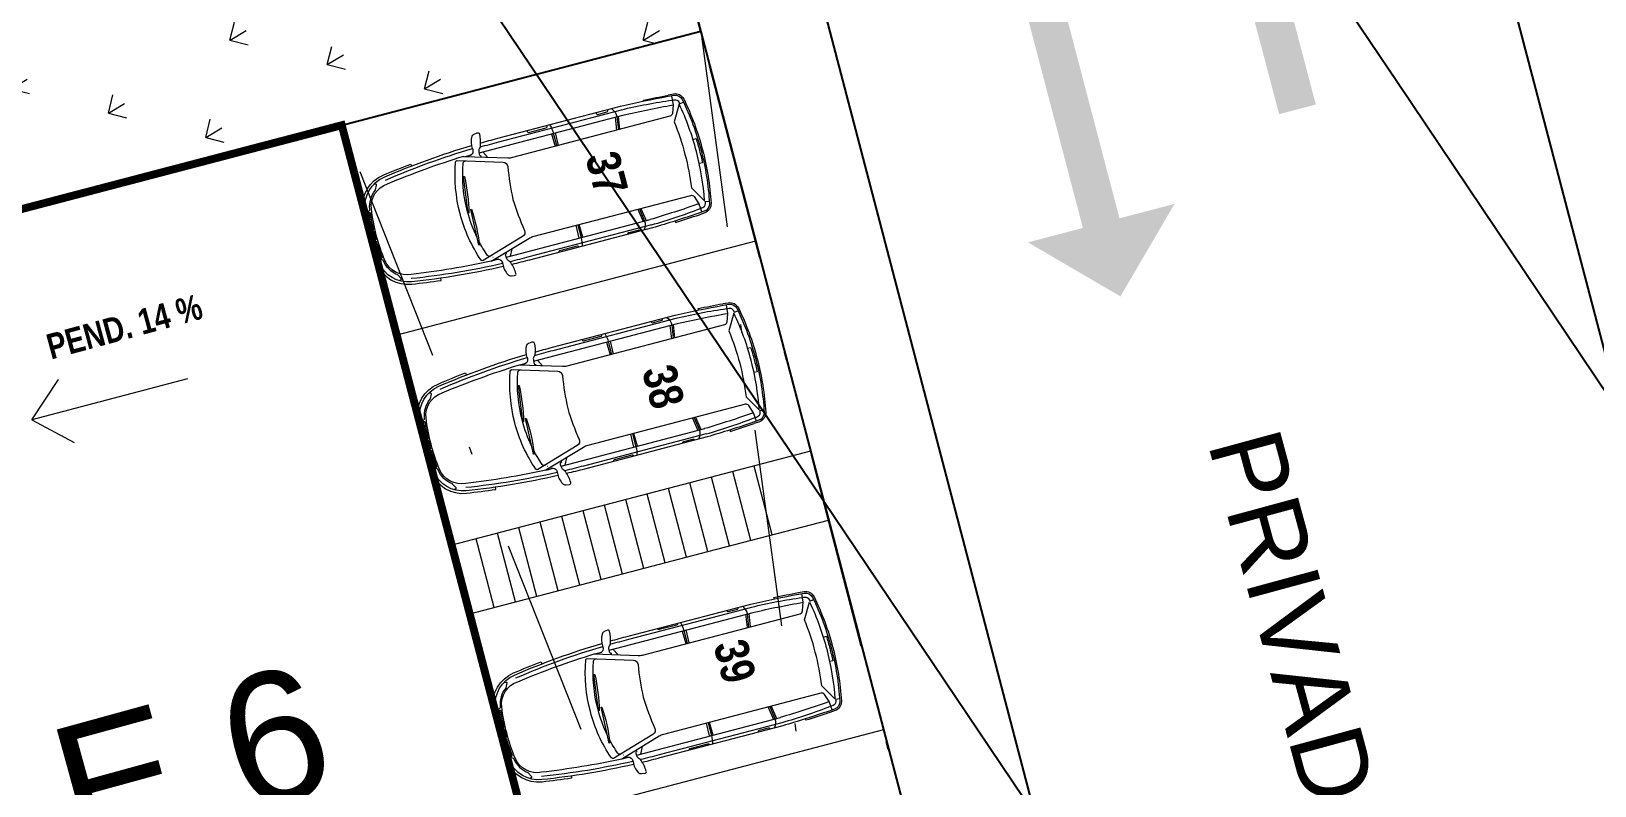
# Model space of a CAD drawing. Header units: metres. Extents: x -899 to -730, y -240 to 6.
# Drawn here: x -864.68 to -844.88, y -179.99 to -170.43 of the extents above; entities that cross this region are included whole.
import ezdxf

# ---------------------------------------------------------------- set-up
doc = ezdxf.new("R2010")
doc.units = ezdxf.units.M
doc.header["$LTSCALE"] = 5
doc.header["$MEASUREMENT"] = 0
doc.linetypes.add('DASHDOT', pattern=[1, 0.5, -0.25, 0, -0.25])
doc.linetypes.add('HIDDEN', pattern=[0.375, 0.25, -0.125])
doc.layers.get('0').update_dxf_attribs({"color": 30})
for name, color, linetype, lineweight in [('A-ANNO-TEXT', 3, 'Continuous', 18), ('A-AREA-PATT', 8, 'Continuous', 18), ('A-FLOR-OVHD', 3, 'HIDDEN', 18), ('U-ANNO-NOTE', 7, 'Continuous', 35), ('U-PARK-MNR', 255, 'Continuous', 13)]:
    doc.layers.add(name, color=color, linetype=linetype, lineweight=lineweight)
doc.layers.add('U-ANNO-DIMS', color=210, linetype='Continuous', lineweight=18, plot=False)
for name, color, linetype in [('U-BLDG', 7, 'Continuous'), ('U-GREN', 60, 'Continuous'), ('U-STRT', 4, 'Continuous'), ('U-TOPO-CURV', 8, 'Continuous')]:
    doc.layers.add(name, color=color, linetype=linetype)
doc.styles.add('E-ARIAL', font='arial.ttf')
doc.styles.add('E-ROMANS', font='romans.shx', dxfattribs={"width": 0.8})
doc.dimstyles.new('E-0200_TICK_24', dxfattribs={"dimscale": 0.001, "dimtxt": 480, "dimasz": 480, "dimexe": 240, "dimexo": 120, "dimgap": 240, "dimtad": 0, "dimzin": 0, "dimdsep": 46, "dimtxsty": 'E-ROMANS', "dimblk": 'OBLIQUE', "dimcen": 240, "dimclrd": 256, "dimclre": 256, "dimclrt": 256, "dimadec": 0, "dimazin": 0, "dimtfac": 1, "dimtmove": 1, "dimatfit": 3, "dimldrblk": 'OPEN90', "dimfxl": 1, "dimtfill": 1, "dimtolj": 1, "dimtzin": 0, "dimlwd": -1, "dimarcsym": 0})

# ---------------------------------------------------------------- blocks, each defined once
blk = doc.blocks.new('_Oblique')
at = {"color": 0, "linetype": 'ByBlock', "lineweight": -2}
blk.add_line((-0.5, -0.5), (0.5, 0.5), dxfattribs=at)
blk = doc.blocks.new('*D375')
at = {"layer": 'U-ANNO-DIMS', "linetype": 'DASHDOT', "lineweight": -2, "transparency": 16777216}
for p, q in [((-841.214, -180.102), (-845.255, -164.664)), ((-852.873, -183.154), (-856.915, -167.717))]:
    blk.add_line(p, q, dxfattribs=at)
at = {"layer": 'U-ANNO-DIMS', "transparency": 16777216}
for p, q in [((-845.195, -164.897), (-850.076, -166.174)), ((-856.854, -167.949), (-851.973, -166.671))]:
    blk.add_line(p, q, dxfattribs=at)
at = {"layer": 'U-ANNO-DIMS', "linetype": 'DASHDOT', "transparency": 16777216, "xscale": 0.48, "yscale": 0.48, "zscale": 0.48}
for p, rotation in [((-845.195, -164.897), 14.67112543496357), ((-856.854, -167.949), 194.6711254349636)]:
    blk.add_blockref('_Oblique', p, dxfattribs=dict(at, rotation=rotation))
at = {"layer": 'U-ANNO-DIMS', "linetype": 'DASHDOT', "transparency": 16777216, "insert": (-851.024, -166.423), "char_height": 0.48, "attachment_point": 5, "rotation": 14.6711, "style": 'E-ROMANS', "bg_fill": 3, "box_fill_scale": 1.25, "bg_fill_color": 256, "bg_fill_true_color": 13158600, "bg_fill_transparency": 0}
blk.add_mtext('\\A1;12.00', dxfattribs=at)
blk = doc.blocks.new('_Open90')
at = {"color": 0, "linetype": 'ByBlock', "lineweight": -2}
for p, q in [((-0.5, 0.5), (0, 0)), ((0, 0), (-1, 0)), ((0, 0), (-0.5, -0.5))]:
    blk.add_line(p, q, dxfattribs=at)

msp = doc.modelspace()

# ---------------------------------------------------------------- linework, layer by layer
at = {"layer": 'A-ANNO-TEXT', "linetype": 'DASHDOT'}
for p, q in [((-862.705, -174.835, -97), (-864.677, -175.354, -97)), ((-864.677, -175.354, -97), (-864.338, -174.843, -97)), ((-864.677, -175.354, -97), (-864.14, -175.641, -97))]:
    msp.add_line(p, q, dxfattribs=at)
at = {"layer": 'U-PARK-MNR', "elevation": 8.83}
for points in [[(-859.012, -171.969), (-857.19, -171.492)], [(-857.267, -171.685), (-857.285, -171.517)], [(-857.227, -171.675), (-857.246, -171.507)], [(-858.094, -171.729), (-858.047, -171.889)], [(-858.047, -171.716), (-858.01, -171.879)], [(-858.9, -172.029), (-858.964, -171.956)], [(-857.743, -173.051), (-857.78, -172.888)], [(-857.696, -173.039), (-857.743, -172.878)], [(-858.597, -173.185), (-858.618, -173.28)], [(-857.398, -174.368), (-857.351, -174.529)], [(-857.351, -174.356), (-857.314, -174.519)], [(-858.209, -174.67), (-858.273, -174.597)], [(-857.904, -175.833), (-857.925, -175.928)], [(-858.164, -175.991), (-858.067, -175.965)], [(-857.195, -177.306), (-857.423, -176.435)], [(-858.008, -177.518), (-858.236, -176.648)], [(-857.737, -177.447), (-857.965, -176.577)], [(-857.466, -177.377), (-857.694, -176.506)], [(-858.821, -177.731), (-859.049, -176.86)], [(-858.55, -177.66), (-858.778, -176.79)], [(-858.279, -177.589), (-858.507, -176.719)], [(-859.091, -177.802), (-859.319, -176.931)], [(-857.251, -178.33), (-857.315, -178.257)]]:
    msp.add_lwpolyline(points, dxfattribs=at)
for points in [[(-858.999, -171.896, -0.004782), (-858.763, -171.832), (-857.207, -171.424)], [(-857.528, -171.467), (-857.527, -171.472, 0.414214), (-857.509, -171.483), (-857.393, -171.452, 0.414214), (-857.382, -171.434), (-857.383, -171.429)], [(-857.33, -171.415, -0.193782), (-857.266, -171.512), (-857.247, -171.68)], [(-860.198, -172.316, -0.030527), (-859.095, -171.916, -0.148415), (-859.102, -171.768, -0.230944), (-859.074, -171.734), (-859.034, -171.717, -0.474401), (-859.007, -171.731, -0.077882), (-858.998, -171.883)], [(-858.403, -171.696), (-858.402, -171.701, 0.414214), (-858.384, -171.712), (-858.162, -171.654, 0.414214), (-858.151, -171.635), (-858.153, -171.631)], [(-858.114, -171.62, -0.092017), (-858.071, -171.722), (-858.028, -171.884)], [(-858.705, -173.412, -0.030512), (-859.867, -173.604, -0.333012), (-860.28, -173.361, -0.035089), (-860.391, -173.034, -0.035089), (-860.455, -172.694, -0.333012), (-860.214, -172.279, -0.030512), (-859.106, -171.878)], [(-859.095, -171.916, -0.073812), (-859.089, -171.945), (-859.089, -171.953, -0.346455), (-859.125, -172.003, 0.000174), (-859.139, -172.008)], [(-858.998, -171.883, -0.179061), (-859.006, -171.91, 0.20076), (-859.015, -171.948), (-859.01, -171.987, 0.386037), (-858.979, -172.012)], [(-860.42, -173.041, -0.035089), (-860.485, -172.697, -0.333012), (-860.225, -172.252, -0.008677), (-859.878, -172.112), (-859.866, -172.143)], [(-860.314, -173.013, -0.035364), (-860.376, -172.682, -0.355184), (-860.172, -172.363, -0.024392), (-859.205, -172.012)], [(-859.253, -172.742, -0.081313), (-859.311, -172.088, -0.39897), (-859.29, -172.069), (-858.707, -172.089, -0.386285), (-858.649, -172.145, 0.028833), (-858.582, -172.56, 0.028833), (-858.437, -172.954, -0.386285), (-858.46, -173.032), (-858.959, -173.335, -0.39897), (-858.986, -173.329, -0.085834), (-859.253, -172.741)], [(-859.157, -172.717, -0.086771), (-859.212, -172.101, -0.399668), (-859.181, -172.073)], [(-859.162, -172.05, -0.000015), (-859.161, -172.05)], [(-860.448, -172.749), (-860.394, -172.695, -0.001094), (-860.396, -172.684, -0.204341), (-860.324, -172.444, 0.121962), (-860.322, -172.439), (-860.31, -172.379, 0.526865), (-860.321, -172.367), (-860.347, -172.372)], [(-859.039, -173.037, -0.047678), (-859.157, -172.716)], [(-860.374, -173.01, -0.027374), (-860.426, -172.748)], [(-860.367, -172.989, -0.026405), (-860.415, -172.737)], [(-860.36, -172.968, -0.025368), (-860.404, -172.727)], [(-857.762, -172.883), (-857.719, -173.045, -0.092017), (-857.707, -173.155)], [(-860.42, -173.041, 0.035089), (-860.308, -173.373, 0.333012), (-859.863, -173.634, 0.008677), (-859.492, -173.586), (-859.497, -173.553)], [(-860.37, -173.028), (-860.35, -172.97, -0.74325), (-860.34, -172.97), (-860.328, -173.017)], [(-860.37, -173.028), (-860.324, -173.069, 0.74325), (-860.316, -173.064), (-860.328, -173.017)], [(-860.281, -173.3, -0.027374), (-860.365, -173.046)], [(-860.267, -173.304, -0.026405), (-860.348, -173.061)], [(-860.252, -173.308, -0.025368), (-860.332, -173.076)], [(-858.857, -173.343, -0.024392), (-859.872, -173.511, -0.355184), (-860.205, -173.333, -0.035364), (-860.314, -173.013)], [(-858.865, -173.278, -0.399668), (-858.906, -173.269, -0.029207), (-859.013, -173.089)], [(-860.028, -173.589), (-860.004, -173.58, 0.526865), (-859.999, -173.564), (-860.04, -173.518, 0.121962), (-860.044, -173.515, -0.204341), (-860.224, -173.34, -0.001094), (-860.228, -173.331), (-860.301, -173.31)], [(-858.835, -173.295, -0.000015), (-858.836, -173.296)], [(-858.796, -173.321, 0.000174), (-858.781, -173.318, -0.346455), (-858.725, -173.344), (-858.722, -173.352, -0.073812), (-858.712, -173.38, 0.148415), (-858.646, -173.512, 0.230944), (-858.605, -173.528), (-858.562, -173.523, 0.474401), (-858.544, -173.498, 0.077882), (-858.611, -173.361, 0.179061), (-858.632, -173.341, -0.20076), (-858.658, -173.313), (-858.673, -173.276, -0.386037), (-858.658, -173.239)], [(-857.997, -173.231), (-857.998, -173.226, -0.414214), (-857.987, -173.208), (-857.766, -173.15, -0.414214), (-857.747, -173.161), (-857.746, -173.165)], [(-858.714, -173.373, -0.030527), (-859.872, -173.564)], [(-857.707, -174.336), (-857.706, -174.341, 0.414214), (-857.688, -174.351), (-857.466, -174.294, 0.414214), (-857.456, -174.275), (-857.457, -174.27)], [(-857.418, -174.26, -0.092017), (-857.375, -174.362), (-857.332, -174.524)], [(-859.505, -174.964, -0.030527), (-858.402, -174.564, -0.148415), (-858.409, -174.416, -0.230944), (-858.381, -174.382), (-858.341, -174.365, -0.474401), (-858.314, -174.379, -0.077882), (-858.304, -174.531)], [(-858.012, -176.059, -0.030512), (-859.174, -176.252, -0.333012), (-859.587, -176.009, -0.035089), (-859.698, -175.681, -0.035089), (-859.762, -175.342, -0.333012), (-859.52, -174.927, -0.030512), (-858.413, -174.525)], [(-859.62, -175.661, -0.035364), (-859.683, -175.33, -0.355184), (-859.479, -175.011, -0.024392), (-858.512, -174.66)], [(-858.471, -174.691, -0.000015), (-858.47, -174.691)], [(-858.404, -174.557, -0.073812), (-858.398, -174.586), (-858.398, -174.594, -0.346455), (-858.434, -174.644, 0.000174), (-858.448, -174.649)], [(-858.306, -174.524, -0.179061), (-858.315, -174.551, 0.20076), (-858.324, -174.589), (-858.319, -174.628, 0.386037), (-858.288, -174.653)], [(-859.727, -175.689, -0.035089), (-859.791, -175.345, -0.333012), (-859.532, -174.899, -0.008677), (-859.185, -174.759), (-859.173, -174.791)], [(-858.56, -175.39, -0.081313), (-858.618, -174.735, -0.39897), (-858.597, -174.717), (-858.014, -174.737, -0.386285), (-857.956, -174.793, 0.028833), (-857.889, -175.208, 0.028833), (-857.744, -175.602, -0.386285), (-857.767, -175.68), (-858.266, -175.983, -0.39897), (-858.293, -175.977, -0.085834), (-858.56, -175.389)], [(-858.463, -175.364, -0.086771), (-858.519, -174.748, -0.399668), (-858.488, -174.721)], [(-859.755, -175.396), (-859.701, -175.343, -0.001094), (-859.702, -175.332, -0.204341), (-859.631, -175.091, 0.121962), (-859.629, -175.087), (-859.616, -175.027, 0.526865), (-859.628, -175.015), (-859.654, -175.019)], [(-859.681, -175.658, -0.027374), (-859.733, -175.395)], [(-859.674, -175.637, -0.026405), (-859.722, -175.385)], [(-859.667, -175.616, -0.025368), (-859.711, -175.374)], [(-858.346, -175.684, -0.047678), (-858.463, -175.364)], [(-859.727, -175.689, 0.035089), (-859.615, -176.02, 0.333012), (-859.17, -176.282, 0.008677), (-858.799, -176.234), (-858.804, -176.201)], [(-859.677, -175.675), (-859.657, -175.618, -0.74325), (-859.647, -175.618), (-859.635, -175.665)], [(-859.676, -175.676), (-859.631, -175.717, 0.74325), (-859.623, -175.712), (-859.635, -175.665)], [(-859.588, -175.948, -0.027374), (-859.672, -175.694)], [(-859.574, -175.952, -0.026405), (-859.655, -175.708)], [(-859.559, -175.955, -0.025368), (-859.639, -175.723)], [(-858.172, -175.926, -0.399668), (-858.213, -175.917, -0.029207), (-858.32, -175.737)], [(-858.103, -175.969, 0.000174), (-858.088, -175.966, -0.346455), (-858.032, -175.992), (-858.028, -175.999, -0.073812), (-858.019, -176.027, 0.148415), (-857.953, -176.16, 0.230944), (-857.912, -176.175), (-857.868, -176.171, 0.474401), (-857.851, -176.145, 0.077882), (-857.918, -176.008, 0.179061), (-857.938, -175.989, -0.20076), (-857.965, -175.961), (-857.979, -175.924, -0.386037), (-857.965, -175.886)], [(-859.335, -176.237), (-859.31, -176.228, 0.526865), (-859.306, -176.212), (-859.347, -176.166, 0.121962), (-859.35, -176.163, -0.204341), (-859.531, -175.988, -0.001094), (-859.535, -175.978), (-859.608, -175.958)], [(-858.021, -176.02, -0.030527), (-859.179, -176.212)], [(-858.142, -175.943, -0.000015), (-858.143, -175.943)], [(-857.33, -178.313, -0.386037), (-857.361, -178.287), (-857.366, -178.248, -0.20076), (-857.357, -178.211, 0.179061), (-857.348, -178.183, 0.077882), (-857.358, -178.031, 0.474401), (-857.385, -178.017), (-857.425, -178.035, 0.230944), (-857.453, -178.068, 0.148415), (-857.446, -178.217, -0.073812), (-857.44, -178.245), (-857.44, -178.253, -0.346455), (-857.476, -178.304, 0.000174), (-857.49, -178.308)], [(-858.547, -178.623, -0.030527), (-857.444, -178.223)], [(-858.769, -179.348, -0.035089), (-858.833, -179.004, -0.333012), (-858.574, -178.559, -0.008677), (-858.226, -178.419), (-858.215, -178.45)], [(-858.662, -179.32, -0.035364), (-858.724, -178.989, -0.355184), (-858.521, -178.67, -0.024392), (-857.554, -178.319), (-857.458, -178.294)], [(-857.505, -179.024, -0.086771), (-857.561, -178.408, -0.399668), (-857.53, -178.38)], [(-857.513, -178.35, -0.000015), (-857.512, -178.35)], [(-858.696, -178.679), (-858.67, -178.675, -0.526865), (-858.658, -178.686), (-858.671, -178.746, -0.121962), (-858.673, -178.751, 0.204341), (-858.744, -178.991, 0.001094), (-858.743, -179.002), (-858.797, -179.056)], [(-858.723, -179.317, -0.027374), (-858.775, -179.055)], [(-858.723, -179.317, -0.027374), (-858.775, -179.055)], [(-858.716, -179.296, -0.026405), (-858.764, -179.044)], [(-858.716, -179.296, -0.026405), (-858.764, -179.044)], [(-858.709, -179.275, -0.025368), (-858.753, -179.034)], [(-858.709, -179.275, -0.025368), (-858.753, -179.034)], [(-857.388, -179.344, -0.047678), (-857.505, -179.023)], [(-857.846, -179.86), (-857.84, -179.893, -0.008677), (-858.212, -179.941, -0.333012), (-858.657, -179.68, -0.035089), (-858.769, -179.348)], [(-858.719, -179.335), (-858.699, -179.277, -0.74325), (-858.689, -179.277), (-858.677, -179.324)], [(-858.718, -179.335), (-858.673, -179.376, 0.74325), (-858.665, -179.371), (-858.677, -179.325)], [(-858.63, -179.607, -0.027374), (-858.714, -179.353)], [(-858.615, -179.611, -0.026405), (-858.697, -179.368)], [(-858.601, -179.615, -0.025368), (-858.68, -179.383)], [(-857.214, -179.585, -0.399668), (-857.255, -179.576, -0.029207), (-857.362, -179.396)], [(-858.65, -179.617), (-858.577, -179.638, 0.001094), (-858.573, -179.647, 0.204341), (-858.392, -179.822, -0.121962), (-858.388, -179.825), (-858.348, -179.871, -0.526865), (-858.352, -179.887), (-858.377, -179.896)], [(-857.184, -179.602, -0.000015), (-857.185, -179.603)]]:
    msp.add_lwpolyline(points, format="xyb", dxfattribs=at)
for points in [[(-859.14, -172.733), (-859.149, -172.734), (-859.208, -172.272), (-859.198, -172.271, -0.051752)], [(-859.007, -173.138), (-859.016, -173.14), (-859.118, -172.687), (-859.108, -172.685, -0.051752)], [(-860.429, -172.751), (-860.406, -172.728, -0.621128), (-860.389, -172.734, 0.021214), (-860.353, -172.935, -0.138742), (-860.354, -172.951), (-860.381, -173.031, -0.02729), (-860.435, -172.768, -0.236715)], [(-860.31, -173.101, 0.021214), (-860.243, -173.294, -0.621128), (-860.255, -173.307), (-860.286, -173.298, -0.236715), (-860.299, -173.286, -0.02729), (-860.381, -173.031), (-860.318, -173.088, -0.138742)], [(-858.447, -175.38), (-858.456, -175.382), (-858.514, -174.92), (-858.505, -174.919, -0.051752)], [(-859.742, -175.416, -0.236715), (-859.736, -175.399), (-859.713, -175.376, -0.621128), (-859.696, -175.382, 0.021214), (-859.66, -175.582, -0.138742), (-859.661, -175.599), (-859.688, -175.678, -0.02729)], [(-858.314, -175.786), (-858.323, -175.788), (-858.425, -175.334), (-858.415, -175.332, -0.051752)], [(-859.606, -175.934, -0.02729), (-859.688, -175.679), (-859.625, -175.735, -0.138742), (-859.616, -175.749, 0.021214), (-859.549, -175.942, -0.621128), (-859.562, -175.955), (-859.593, -175.946, -0.236715)], [(-857.489, -179.04), (-857.498, -179.041), (-857.556, -178.579), (-857.547, -178.578, -0.051752)], [(-858.738, -179.041, 0.021214), (-858.702, -179.242, -0.138742), (-858.703, -179.258), (-858.73, -179.338, -0.02729), (-858.784, -179.075, -0.236715), (-858.778, -179.058), (-858.755, -179.035, -0.621128)], [(-858.738, -179.041, 0.021214), (-858.702, -179.242, -0.138742), (-858.703, -179.258), (-858.73, -179.338, -0.02729), (-858.784, -179.075, -0.236715), (-858.778, -179.058), (-858.755, -179.035, -0.621128)], [(-857.355, -179.445), (-857.365, -179.448), (-857.466, -178.994), (-857.457, -178.992, -0.051752)], [(-858.591, -179.601, -0.021214), (-858.658, -179.408, 0.138742), (-858.667, -179.395), (-858.73, -179.338, 0.02729), (-858.648, -179.593, 0.236715), (-858.635, -179.606), (-858.603, -179.614, 0.621128)]]:
    msp.add_lwpolyline(points, format="xyb", close=True, dxfattribs=at)
at = {"layer": 'U-STRT', "ltscale": 15}
msp.add_line((-836.832, -204.735, 8.83), (-846.914, -166.226, 8.83), dxfattribs=at)

# ---------------------------------------------------------------- texts
at = {"layer": 'A-ANNO-TEXT', "style": 'E-ARIAL'}
msp.add_text('E 6', height=1.6522, rotation=15.3605, dxfattribs=at).set_placement((-864.106, -180.919))
at = {"layer": 'A-ANNO-TEXT', "linetype": 'DASHDOT', "insert": (-862.575, -173.754, -97), "char_height": 0.32102, "width": 4.69283, "attachment_point": 3, "rotation": 15.1547, "style": 'E-ROMANS'}
msp.add_mtext('{\\fArial|b1|i0|c0|p34;PEND. 14 %}', dxfattribs=at)
at = {"layer": 'U-ANNO-NOTE', "char_height": 0.42803, "width": 0.39895, "attachment_point": 3, "rotation": 284.5518, "style": 'E-ROMANS'}
for s, insert in [('{\\fArial|b1|i0|c0|p34;37}', (-857.118, -172.432, -17.66)), ('{\\fArial|b1|i0|c0|p34;38}', (-856.401, -175.135, -17.66)), ('{\\fArial|b1|i0|c0|p34;39}', (-855.495, -178.614, -17.66))]:
    msp.add_mtext(s, dxfattribs=dict(at, insert=insert))

# ---------------------------------------------------------------- next in the draw order: dimensions: what is measured, and where the dimension line sits
at = {"layer": 'U-ANNO-DIMS', "linetype": 'DASHDOT'}
dim = msp.add_aligned_dim(p1=(-841.183, -180.218, 8.83), p2=(-852.843, -183.271, 8.83), distance=-15.838, text='12.00', dimstyle='E-0200_TICK_24', dxfattribs=at)
dim.commit()
dim.dimension.update_dxf_attribs({"geometry": '*D375', "text_midpoint": (-851.024, -166.423, 8.83)})

# ---------------------------------------------------------------- next in the draw order: hatches: boundary and pattern name
at = {"layer": 'A-AREA-PATT', "ltscale": 15}
h = msp.add_hatch(dxfattribs=at)
h.set_pattern_fill('GRASS', color=256, scale=0.05, angle=-59.0428, style=0)
h.set_pattern_definition([(30.95724, (0, 0), (0.3081602, 1.2320451), [0.238125, -1.557925]), (345.95724, (0, 0), (0.3081604, 1.232046), [0.238125, -1.031875]), (75.95724, (0, 0), (-1.232046, 0.3081604), [0.238125, -1.031875])])
edge = h.paths.add_edge_path()
edge.add_arc((-33022.98, -8633.019), 33261.318, 14.665547, 14.6732388)
edge.add_line((-846.441, -207.724), (-850.987, -208.914))
edge.add_line((-850.987, -208.914), (-850.949, -209.059))
edge.add_line((-850.949, -209.059), (-857.721, -210.832))
edge.add_line((-857.721, -210.832), (-867.523, -173.394))
edge.add_line((-867.523, -173.394), (-856.204, -170.43))
edge.add_line((-856.204, -170.43), (-859.131, -159.251))
edge.add_line((-859.131, -159.251), (-872.262, -162.552))
edge.add_line((-872.262, -162.552), (-858.373, -215.451))
edge.add_line((-858.373, -215.451), (-845.31, -212.043))
at = {"layer": 'A-AREA-PATT', "linetype": 'DASHDOT'}
for points in [[(-849.145, -168.573), (-848.411, -171.358), (-848.876, -171.481), (-849.61, -168.696), (-850.306, -168.879), (-849.622, -167.706), (-848.449, -168.39)], [(-850.898, -172.8), (-851.629, -170.014), (-852.093, -170.136), (-851.362, -172.922), (-852.058, -173.105), (-850.886, -173.789), (-850.201, -172.617)]]:
    msp.add_hatch(color=256, dxfattribs=at).paths.add_polyline_path(points)

# ---------------------------------------------------------------- next in the draw order: linework, layer by layer
at = {"layer": 'A-FLOR-OVHD', "linetype": 'DASHDOT'}
for p, q in [((-856.204, -170.43, 8.83), (-850.949, -209.059, 8.83)), ((-846.441, -207.724, 8.83), (-860.751, -171.621, 8.83))]:
    msp.add_line(p, q, dxfattribs=at)
at = {"layer": 'U-BLDG', "const_width": 0.1, "elevation": 8.83}
msp.add_lwpolyline([(-867.523, -173.394), (-860.751, -171.621), (-855.85, -190.34), (-862.622, -192.113)], close=True, dxfattribs=at)
at = {"layer": 'U-GREN', "ltscale": 15, "elevation": 8.83}
msp.add_lwpolyline([(-845.31, -212.043, 0.000034), (-846.441, -207.724), (-850.987, -208.914), (-850.949, -209.059), (-857.721, -210.832), (-867.523, -173.394), (-856.204, -170.43), (-859.131, -159.251), (-872.262, -162.552), (-858.373, -215.451), (-845.31, -212.043)], format="xyb", dxfattribs=at)
at = {"layer": 'U-PARK-MNR'}
msp.add_line((-860.751, -171.621, 8.83), (-856.204, -170.43, 8.83), dxfattribs=at)
at = {"layer": 'U-PARK-MNR', "elevation": 8.83}
for points in [[(-856.573, -171.253), (-856.554, -171.364), (-856.563, -171.473, -0.318175), (-856.593, -171.508), (-858.59, -172.031, -0.07261), (-858.648, -172.038), (-859.203, -172.019), (-859.107, -171.994)], [(-858.998, -171.847, -0.004497), (-858.776, -171.786), (-857.22, -171.379, -0.008757), (-856.615, -171.253), (-856.544, -171.241, -0.33391), (-856.437, -171.296, -0.049233), (-856.2, -171.936, -0.049233), (-856.093, -172.611, -0.33391), (-856.159, -172.711), (-856.227, -172.735, -0.008757), (-856.816, -172.922), (-858.372, -173.329, -0.004497), (-858.595, -173.385)], [(-857.209, -171.425, -0.024357), (-856.565, -171.303, -0.000346), (-856.535, -171.298, -0.337483), (-856.481, -171.326, -0.001846), (-856.471, -171.348), (-856.425, -171.33)], [(-856.923, -171.322), (-856.927, -171.302, -0.004489), (-856.616, -171.241)], [(-856.618, -171.234), (-856.547, -171.222, -0.33391), (-856.419, -171.287, -0.049233), (-856.181, -171.931, -0.049233), (-856.073, -172.609, -0.33391), (-856.153, -172.73), (-856.22, -172.754)], [(-857.193, -171.493, -0.013486), (-856.554, -171.364)], [(-856.302, -171.8), (-856.263, -171.788, -0.011619), (-856.219, -171.942, -0.011619), (-856.182, -172.099), (-856.221, -172.107)], [(-858.761, -173.318), (-858.857, -173.343), (-858.382, -173.054, -0.07261), (-858.329, -173.032), (-856.331, -172.509, -0.318175), (-856.288, -172.525), (-856.227, -172.616), (-856.189, -172.721)], [(-856.981, -172.679), (-856.915, -172.834, -0.193782), (-856.923, -172.95)], [(-856.227, -172.616, -0.013486), (-856.847, -172.816)], [(-856.827, -172.883, 0.024357), (-856.206, -172.674, 0.000346), (-856.178, -172.664, 0.337483), (-856.144, -172.614, 0.001846), (-856.146, -172.588), (-856.097, -172.582)], [(-856.826, -172.883), (-858.382, -173.29, -0.004782), (-858.618, -173.35)], [(-856.528, -172.833), (-856.522, -172.852, 0.004489), (-856.22, -172.754)], [(-857.122, -173.002), (-857.123, -172.997, -0.414214), (-857.112, -172.979), (-856.996, -172.948, -0.414214), (-856.978, -172.959), (-856.977, -172.964)], [(-855.882, -173.894), (-855.863, -174.005), (-855.872, -174.114, -0.318175), (-855.902, -174.149), (-857.899, -174.672, -0.07261), (-857.956, -174.679), (-858.512, -174.66), (-858.416, -174.635)], [(-858.305, -174.494, -0.004497), (-858.082, -174.434), (-856.526, -174.027, -0.008757), (-855.921, -173.901), (-855.851, -173.889, -0.33391), (-855.744, -173.944, -0.049233), (-855.507, -174.584, -0.049233), (-855.4, -175.258, -0.33391), (-855.466, -175.359), (-855.534, -175.383, -0.008757), (-856.123, -175.57), (-857.678, -175.977, -0.004497), (-857.902, -176.033)], [(-856.232, -173.963), (-856.236, -173.943, -0.004489), (-855.925, -173.882)], [(-855.925, -173.881), (-855.854, -173.869, -0.33391), (-855.726, -173.935, -0.049233), (-855.488, -174.579, -0.049233), (-855.38, -175.257, -0.33391), (-855.459, -175.377), (-855.527, -175.401)], [(-858.308, -174.537, -0.004782), (-858.072, -174.473), (-856.516, -174.065)], [(-856.832, -174.107), (-856.831, -174.112, 0.414214), (-856.813, -174.122), (-856.697, -174.092, 0.414214), (-856.686, -174.074), (-856.687, -174.069)], [(-856.634, -174.055, -0.193782), (-856.57, -174.151), (-856.551, -174.319)], [(-856.518, -174.066, -0.024357), (-855.874, -173.944, -0.000346), (-855.844, -173.939, -0.337483), (-855.79, -173.967, -0.001846), (-855.78, -173.989), (-855.733, -173.971)], [(-856.502, -174.134, -0.013486), (-855.863, -174.005)], [(-855.609, -174.447), (-855.571, -174.435, -0.011619), (-855.526, -174.589, -0.011619), (-855.489, -174.745), (-855.528, -174.754)], [(-855.496, -175.369), (-855.533, -175.263), (-855.595, -175.173, 0.318175), (-855.638, -175.156), (-857.635, -175.679, 0.07261), (-857.689, -175.702), (-858.164, -175.991, -0.024392), (-859.178, -176.159, -0.355184), (-859.512, -175.98, -0.035364), (-859.62, -175.661)], [(-855.533, -175.263, -0.013486), (-856.154, -175.464)], [(-856.134, -175.531, 0.024357), (-855.513, -175.322, 0.000346), (-855.484, -175.312, 0.337483), (-855.451, -175.261, 0.001846), (-855.453, -175.236), (-855.404, -175.23)], [(-856.287, -175.327), (-856.221, -175.482, -0.193782), (-856.23, -175.598)], [(-855.835, -175.481), (-855.829, -175.5, 0.004489), (-855.527, -175.401)], [(-856.133, -175.531), (-857.689, -175.938, -0.004782), (-857.925, -175.998)], [(-857.069, -175.531), (-857.026, -175.693, -0.092017), (-857.014, -175.803)], [(-856.429, -175.65), (-856.43, -175.645, -0.414214), (-856.419, -175.627), (-856.303, -175.596, -0.414214), (-856.285, -175.607), (-856.283, -175.612)], [(-857.303, -175.879), (-857.305, -175.874, -0.414214), (-857.294, -175.856), (-857.073, -175.798, -0.414214), (-857.054, -175.808), (-857.053, -175.813)], [(-857.554, -178.319), (-856.998, -178.338, 0.07261), (-856.941, -178.332), (-854.944, -177.809, 0.318175), (-854.914, -177.773), (-854.905, -177.664), (-854.924, -177.554)], [(-857.346, -178.154, -0.004497), (-857.124, -178.093), (-855.568, -177.686, -0.008757), (-854.963, -177.561), (-854.893, -177.548, -0.33391), (-854.786, -177.603, -0.049233), (-854.549, -178.243, -0.049233), (-854.442, -178.918, -0.33391), (-854.508, -179.018), (-854.576, -179.042, -0.008757), (-855.165, -179.229), (-856.72, -179.636, -0.004497), (-856.944, -179.693)], [(-855.559, -177.725, -0.024357), (-854.915, -177.603, -0.000346), (-854.886, -177.598, -0.337483), (-854.832, -177.626, -0.001846), (-854.821, -177.649), (-854.775, -177.63)], [(-855.544, -177.793, -0.013486), (-854.905, -177.664)], [(-855.274, -177.622), (-855.278, -177.603, -0.004489), (-854.967, -177.541)], [(-854.967, -177.541), (-854.896, -177.529, -0.33391), (-854.768, -177.594, -0.049233), (-854.53, -178.238, -0.049233), (-854.422, -178.917, -0.33391), (-854.501, -179.037), (-854.569, -179.061)], [(-857.35, -178.196, -0.004782), (-857.114, -178.132), (-855.558, -177.725)], [(-855.874, -177.766), (-855.873, -177.771, 0.414214), (-855.855, -177.782), (-855.739, -177.751, 0.414214), (-855.728, -177.733), (-855.729, -177.728)], [(-855.593, -177.979), (-855.612, -177.811, 0.193782), (-855.676, -177.714)], [(-856.499, -177.93), (-856.498, -177.935, -0.414214), (-856.508, -177.953), (-856.73, -178.011, -0.414214), (-856.748, -178), (-856.749, -177.995)], [(-856.46, -177.92, -0.092017), (-856.417, -178.022), (-856.374, -178.183)], [(-857.054, -179.719, -0.030512), (-858.216, -179.911, -0.333012), (-858.629, -179.668, -0.035089), (-858.74, -179.341, -0.035089), (-858.804, -179.001, -0.333012), (-858.562, -178.586, -0.030512), (-857.455, -178.185)], [(-854.651, -178.106), (-854.612, -178.094, -0.011619), (-854.568, -178.249, -0.011619), (-854.531, -178.405), (-854.57, -178.413)], [(-857.602, -179.049, -0.081313), (-857.66, -178.395, -0.39897), (-857.639, -178.376), (-857.056, -178.396, -0.386285), (-856.998, -178.452, 0.028833), (-856.931, -178.867, 0.028833), (-856.786, -179.262, -0.386285), (-856.809, -179.339), (-857.308, -179.642, -0.39897), (-857.335, -179.636, -0.085834), (-857.602, -179.049)], [(-854.538, -179.028), (-854.575, -178.923), (-854.637, -178.832, 0.318175), (-854.68, -178.816), (-856.677, -179.339, 0.07261), (-856.731, -179.361), (-857.205, -179.65)], [(-855.329, -178.986), (-855.263, -179.141, -0.193782), (-855.272, -179.257)], [(-854.575, -178.923, -0.013486), (-855.196, -179.123)], [(-854.446, -178.889), (-854.495, -178.895, -0.001846), (-854.493, -178.921, -0.337483), (-854.526, -178.971, -0.000346), (-854.555, -178.981, -0.024357), (-855.176, -179.191)], [(-855.175, -179.19), (-856.73, -179.598, -0.004782), (-856.967, -179.657)], [(-856.111, -179.19), (-856.068, -179.352, -0.092017), (-856.056, -179.462)], [(-855.47, -179.309), (-855.472, -179.304, -0.414214), (-855.461, -179.286), (-855.345, -179.255, -0.414214), (-855.327, -179.266), (-855.325, -179.271)], [(-854.569, -179.061, -0.004489), (-854.871, -179.159), (-854.877, -179.14)], [(-857.109, -179.625), (-857.205, -179.65, -0.024392), (-858.22, -179.818, -0.355184), (-858.554, -179.64, -0.035364), (-858.662, -179.32)], [(-857.145, -179.629, 0.000174), (-857.13, -179.625, -0.346455), (-857.074, -179.652), (-857.07, -179.659, -0.073812), (-857.061, -179.687, 0.148415), (-856.995, -179.819, 0.230944), (-856.954, -179.835), (-856.91, -179.831, 0.474401), (-856.893, -179.805, 0.077882), (-856.96, -179.668, 0.179061), (-856.98, -179.648, -0.20076), (-857.007, -179.62), (-857.021, -179.583, -0.386037), (-857.007, -179.546)], [(-856.345, -179.538), (-856.347, -179.533, -0.414214), (-856.336, -179.515), (-856.114, -179.457, -0.414214), (-856.096, -179.468), (-856.095, -179.472)], [(-857.063, -179.68, -0.030527), (-858.22, -179.871)]]:
    msp.add_lwpolyline(points, format="xyb", dxfattribs=at)
for points in [[(-856.155, -172.579, 0.046663), (-856.258, -171.952, 0.046663), (-856.476, -171.354), (-856.54, -171.579, -0.033192), (-856.403, -171.99, -0.033192), (-856.322, -172.415)], [(-855.462, -175.227, 0.046663), (-855.565, -174.599, 0.046663), (-855.783, -174.002), (-855.847, -174.227, -0.033192), (-855.71, -174.637, -0.033192), (-855.628, -175.063)], [(-854.504, -178.886), (-854.67, -178.722, 0.033192), (-854.752, -178.297, 0.033192), (-854.889, -177.886), (-854.825, -177.661, -0.046663), (-854.607, -178.259, -0.046663)]]:
    msp.add_lwpolyline(points, format="xyb", close=True, dxfattribs=at)
for points in [[(-857, -172.684), (-856.934, -172.839)], [(-856.961, -172.674), (-856.895, -172.829)], [(-858.666, -173.293), (-856.844, -172.815)], [(-855.508, -173.091), (-860.055, -174.281)], [(-858.321, -174.61), (-856.499, -174.133)], [(-856.571, -174.325), (-856.589, -174.157)], [(-856.532, -174.314), (-856.55, -174.146)], [(-857.973, -175.94), (-856.15, -175.463)], [(-856.307, -175.332), (-856.241, -175.487)], [(-856.268, -175.321), (-856.202, -175.477)], [(-857.05, -175.699), (-857.087, -175.536)], [(-857.003, -175.687), (-857.05, -175.526)], [(-859.13, -177.812), (-856.112, -177.022), (-854.583, -176.622), (-854.811, -175.751), (-856.34, -176.151), (-859.358, -176.942)], [(-855.841, -176.951), (-856.069, -176.08)], [(-855.57, -176.88), (-855.798, -176.009)], [(-855.299, -176.809), (-855.527, -175.939)], [(-856.383, -177.093), (-856.611, -176.222)], [(-856.112, -177.022), (-856.34, -176.151)], [(-856.925, -177.235), (-857.152, -176.364)], [(-856.654, -177.164), (-856.882, -176.293)], [(-857.363, -178.27), (-855.541, -177.793)], [(-855.613, -177.984), (-855.631, -177.816)], [(-855.574, -177.974), (-855.592, -177.806)], [(-856.44, -178.028), (-856.393, -178.188)], [(-856.393, -178.015), (-856.356, -178.178)], [(-855.349, -178.991), (-855.283, -179.147)], [(-855.31, -178.981), (-855.244, -179.136)], [(-857.015, -179.6), (-855.192, -179.123)], [(-856.092, -179.358), (-856.129, -179.195)], [(-856.045, -179.346), (-856.092, -179.186)], [(-853.887, -179.282), (-858.434, -180.472)], [(-856.946, -179.492), (-856.967, -179.587)]]:
    msp.add_lwpolyline(points, dxfattribs=at)
at = {"layer": 'U-STRT'}
for p, q in [((-857.598, -158.866, 8.83), (-845.027, -206.881, 8.83)), ((-859.131, -159.251, 8.83), (-845.819, -210.097, 8.83))]:
    msp.add_line(p, q, dxfattribs=at)
at = {"layer": 'U-TOPO-CURV', "color": 8, "elevation": 110.83}
for points in [[(-861.075, -166.826), (-858.215, -171.077), (-855.348, -175.336), (-853.259, -178.44), (-851.824, -180.573)], [(-850.238, -166.826), (-847.378, -171.077), (-844.512, -175.336)]]:
    msp.add_lwpolyline(points, dxfattribs=at)

# ---------------------------------------------------------------- next in the draw order: texts
at = {"layer": 'A-ANNO-TEXT', "style": 'E-ARIAL'}
msp.add_text('PRIVADA DE LOS GIRASOLES', height=0.92522, rotation=285.1949, dxfattribs=at).set_placement((-849.783, -175.647))

doc.saveas('drawing.dxf')
